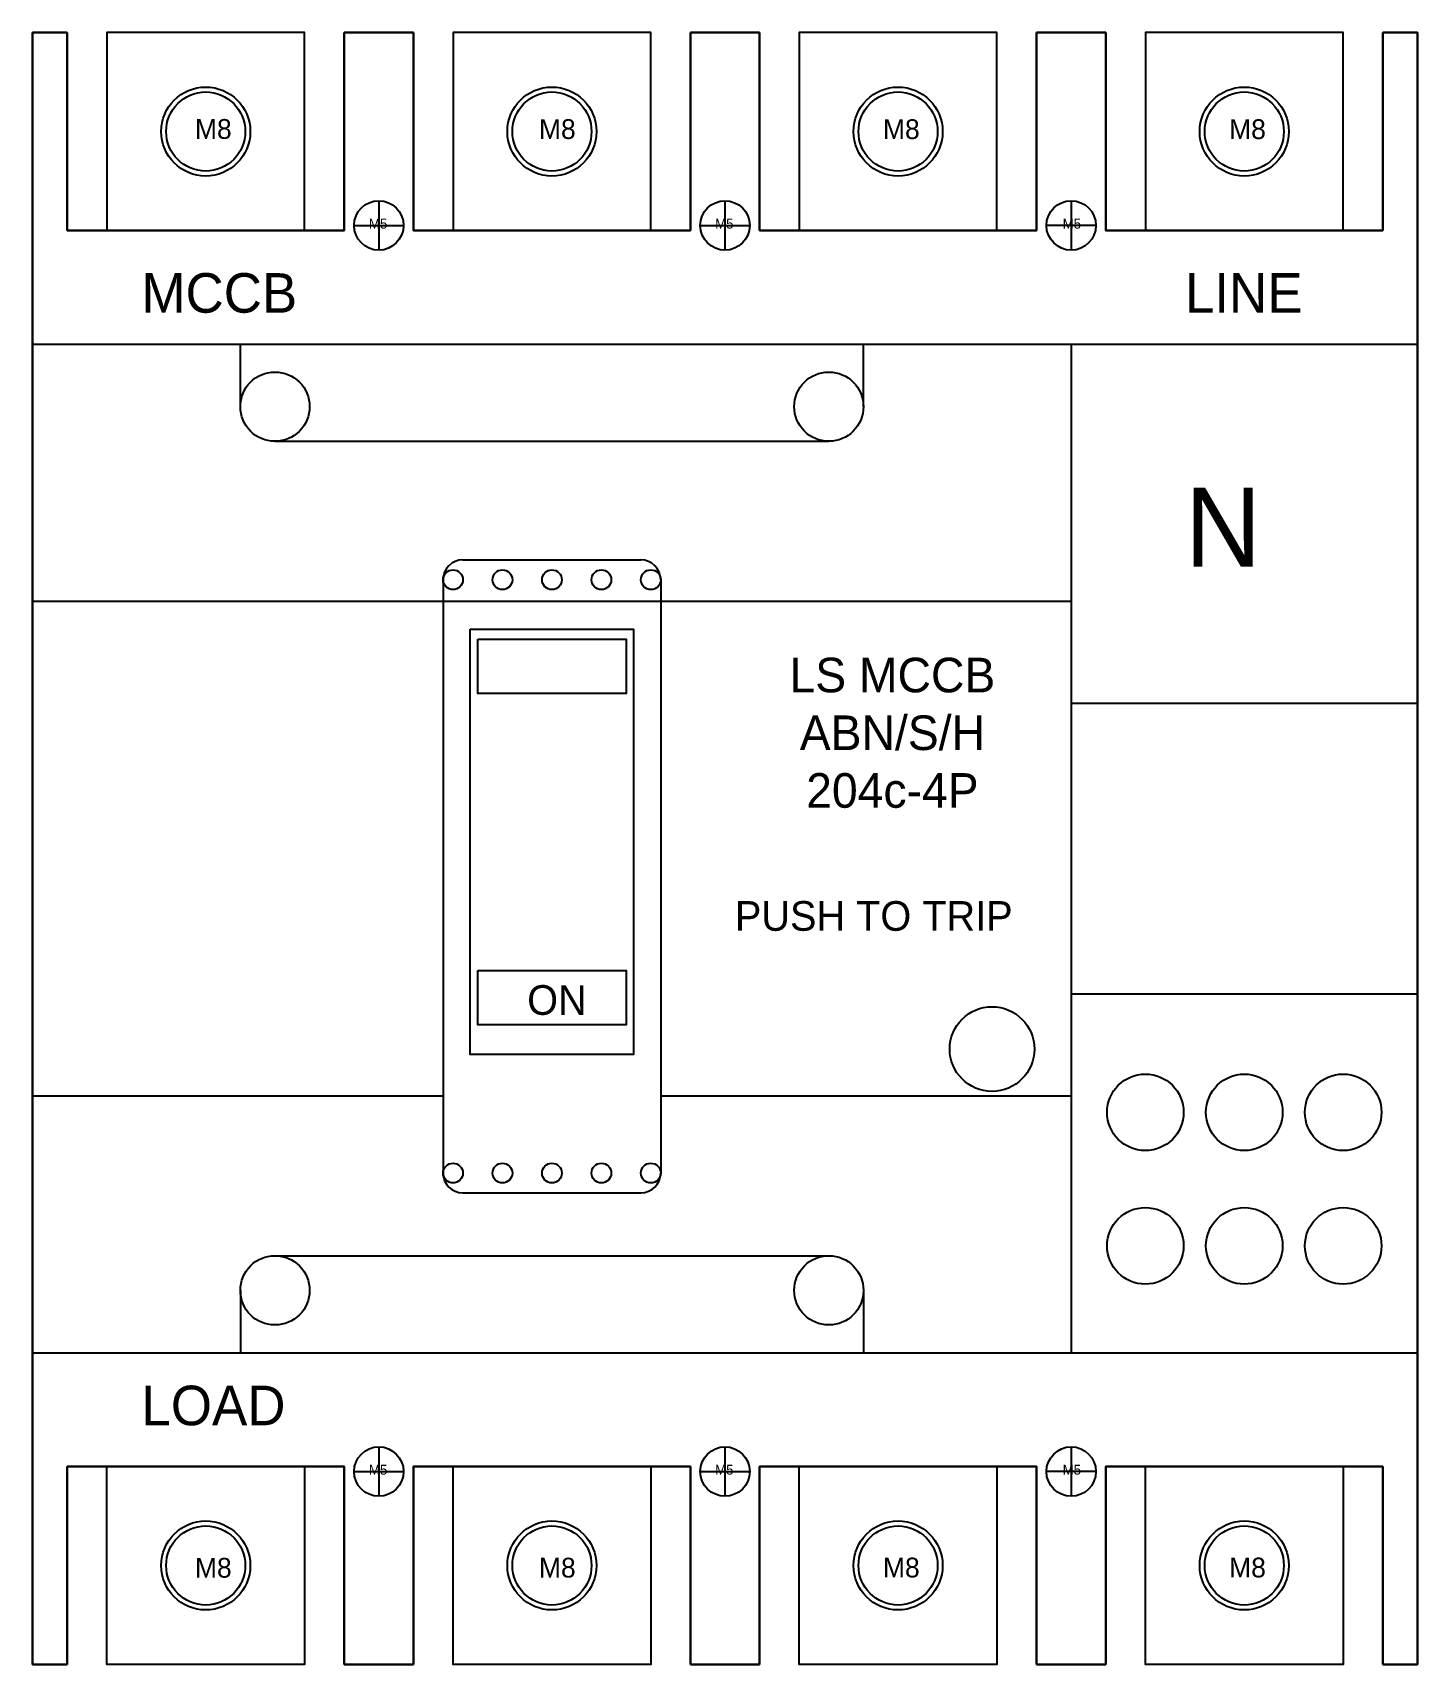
# Model space of a CAD drawing. Header units: millimetres. Extents: x 0 to 140, y 0 to 165.
import ezdxf

# ---------------------------------------------------------------- set-up
doc = ezdxf.new("R2010")
doc.units = ezdxf.units.MM

# ---------------------------------------------------------------- blocks, each defined once
blk = doc.blocks.new('1 LS 250AF 4P')
for p, q in [((0, 0), (3.5, 0)), ((31.5, 0), (38.5, 0)), ((31.5, 0), (38.5, 0)), ((66.5, 0), (73.5, 0)), ((66.5, 0), (73.5, 0)), ((0, -31.5), (105, -31.5)), ((21, -37.82), (21, -31.5)), ((84, -37.82), (84, -31.5)), ((105, -31.5), (105, -133.5)), ((105, -31.5), (140, -31.5)), ((24.5, -41.32), (80.5, -41.32)), ((43.5, -53.32), (61.5, -53.32)), ((41.5, -55.32), (41.5, -115.32)), ((63.5, -55.32), (63.5, -115.32)), ((0, -57.5), (41.5, -57.5)), ((41.5, -57.5), (105, -57.5)), ((105, -67.82), (140, -67.82)), ((105, -97.18), (140, -97.18)), ((0, -107.5), (41.5, -107.5)), ((63.5, -107.5), (105, -107.5)), ((43.5, -117.32), (61.5, -117.32)), ((24.5, -123.68), (80.5, -123.68)), ((21, -127.18), (21, -133.5)), ((84, -127.18), (84, -133.5)), ((0, -133.5), (105, -133.5)), ((105, -133.5), (140, -133.5)), ((0, -165), (3.5, -165)), ((31.5, -165), (38.5, -165)), ((31.5, -165), (38.5, -165)), ((66.5, -165), (73.5, -165)), ((66.5, -165), (73.5, -165))]:
    blk.add_line(p, q)
at = {"lineweight": 30}
for p, q in [((101.5, 0), (108.5, 0)), ((101.5, -165), (108.5, -165))]:
    blk.add_line(p, q, dxfattribs=at)
at = {"color": 4}
for p, q in [((35, -17), (35, -22)), ((70, -17), (70, -22)), ((105, -17), (105, -22)), ((32.5, -19.5), (37.5, -19.5)), ((67.5, -19.5), (72.5, -19.5)), ((107.5, -19.5), (102.5, -19.5)), ((35, -143), (35, -148)), ((70, -143), (70, -148)), ((105, -143), (105, -148)), ((32.5, -145.5), (37.5, -145.5)), ((67.5, -145.5), (72.5, -145.5)), ((107.5, -145.5), (102.5, -145.5))]:
    blk.add_line(p, q, dxfattribs=at)
at = {"lineweight": 30}
for points in [[(3.5, 0), (0, 0), (0, -165), (3.5, -165)], [(31.5, 0), (31.5, -20), (3.5, -20), (3.5, 0)], [(31.5, 0), (38.5, 0)], [(38.5, 0), (38.5, -20), (66.5, -20), (66.5, 0)], [(66.5, 0), (73.5, 0)], [(73.5, 0), (73.5, -20), (101.5, -20), (101.5, 0)], [(108.5, 0), (108.5, -20), (136.5, -20), (136.5, 0)], [(136.5, -165), (140, -165), (140, 0), (136.5, 0)], [(31.5, -165), (31.5, -145), (3.5, -145), (3.5, -165)], [(38.5, -165), (38.5, -145), (66.5, -145), (66.5, -165)], [(73.5, -165), (73.5, -145), (101.5, -145), (101.5, -165)], [(108.5, -165), (108.5, -145), (136.5, -145), (136.5, -165)], [(31.5, -165), (38.5, -165)], [(66.5, -165), (73.5, -165)]]:
    blk.add_lwpolyline(points, dxfattribs=at)
for points in [[(44.25, -60.32), (60.75, -60.32), (60.75, -103.32), (44.25, -103.32)], [(45, -61.32), (60, -61.32), (60, -66.82), (45, -66.82)], [(45, -94.82), (60, -94.82), (60, -100.32), (45, -100.32)]]:
    blk.add_lwpolyline(points, close=True)
for centre, radius in [((17.5, -10), 4), ((52.5, -10), 4), ((87.5, -10), 4), ((122.5, -10), 4), ((24.5, -37.82), 3.5), ((80.5, -37.82), 3.5), ((42.5, -55.32), 1), ((47.5, -55.32), 1), ((52.5, -55.32), 1), ((57.5, -55.32), 1), ((62.5, -55.32), 1), ((97, -102.78), 4.28), ((112.5, -109.18), 3.87), ((122.5, -109.18), 3.87), ((132.5, -109.18), 3.87), ((42.5, -115.32), 1), ((47.5, -115.32), 1), ((52.5, -115.32), 1), ((57.5, -115.32), 1), ((62.5, -115.32), 1), ((112.5, -122.68), 3.87), ((122.5, -122.68), 3.87), ((132.5, -122.68), 3.87), ((24.5, -127.18), 3.5), ((80.5, -127.18), 3.5), ((17.5, -155), 4), ((52.5, -155), 4), ((87.5, -155), 4), ((122.5, -155), 4)]:
    blk.add_circle(centre, radius)
for centre, start, end in [((43.5, -55.32), 90, 180), ((61.5, -55.32), 0, 90), ((43.5, -115.32), 180, 270), ((61.5, -115.32), 270, 0)]:
    blk.add_arc(centre, 2, start, end)
for s, width, insert, char_height, attachment_point in [('M8', 4.4376, (16.41, -10.77), 2, 7), ('M8', 4.4376, (51.19, -10.78), 2, 7), ('M8', 4.4376, (85.97, -10.79), 2, 7), ('M8', 4.4376, (120.97, -10.79), 2, 7), ('MCCB', 14.0775, (11, -24.32), 4, 1), ('LINE', 14.0775, (116.5, -24.32), 4, 1), ('N', 14.0775, (116.5, -46), 8, 1), ('PUSH TO TRIP', 32.2145, (71, -87.82), 3, 1), ('ON', 7.2418, (50, -96.32), 3, 1), ('LOAD', 14.0775, (11, -136.82), 4, 1), ('M8', 4.4376, (16.41, -154.23), 2, 1), ('M8', 4.4376, (51.19, -154.22), 2, 1), ('M8', 4.4376, (85.97, -154.21), 2, 1), ('M8', 4.4376, (120.97, -154.21), 2, 1)]:
    blk.add_mtext_dynamic_manual_height_columns(s, width=width, gutter_width=1, heights=[0], dxfattribs=dict(insert=insert, char_height=char_height, attachment_point=attachment_point))
at = {"color": 4, "char_height": 1}
for insert, attachment_point in [((34, -18.82), 1), ((69, -18.82), 1), ((106, -18.82), 3), ((34, -144.82), 1), ((69, -144.82), 1), ((106, -144.82), 3)]:
    blk.add_mtext_dynamic_manual_height_columns('M5', width=4.4376, gutter_width=1, heights=[0], dxfattribs=dict(at, insert=insert, attachment_point=attachment_point))
blk = doc.blocks.new('LS 250AF 4P')
at = {"color": 1}
for points in [[(7.5, -20), (27.5, -20), (27.5, 0), (7.5, 0)], [(7.5, -145), (27.5, -145), (27.5, -165), (7.5, -165)]]:
    blk.add_lwpolyline(points, close=True, dxfattribs=at)
at = {"color": 2}
for points in [[(42.5, -20), (62.5, -20), (62.5, 0), (42.5, 0)], [(42.5, -145), (62.5, -145), (62.5, -165), (42.5, -165)]]:
    blk.add_lwpolyline(points, close=True, dxfattribs=at)
at = {"color": 5}
for points in [[(77.5, -20), (97.5, -20), (97.5, 0), (77.5, 0)], [(77.5, -145), (97.5, -145), (97.5, -165), (77.5, -165)]]:
    blk.add_lwpolyline(points, close=True, dxfattribs=at)
at = {"color": 8}
for points in [[(112.5, -20), (132.5, -20), (132.5, 0), (112.5, 0)], [(112.5, -145), (132.5, -145), (132.5, -165), (112.5, -165)]]:
    blk.add_lwpolyline(points, close=True, dxfattribs=at)
at = {"color": 1}
for centre in [(17.5, -10), (17.5, -155)]:
    blk.add_circle(centre, 4.5, dxfattribs=at)
at = {"color": 2}
for centre in [(52.5, -10), (52.5, -155)]:
    blk.add_circle(centre, 4.5, dxfattribs=at)
at = {"color": 5}
for centre in [(87.5, -10), (87.5, -155)]:
    blk.add_circle(centre, 4.5, dxfattribs=at)
at = {"color": 8}
for centre in [(122.5, -10), (122.5, -155)]:
    blk.add_circle(centre, 4.5, dxfattribs=at)
at = {"color": 4}
for centre in [(35, -19.5), (70, -19.5), (105, -19.5), (35, -145.5), (70, -145.5), (105, -145.5)]:
    blk.add_circle(centre, 2.5, dxfattribs=at)
blk.add_blockref('1 LS 250AF 4P', (0, 0))
at = {"insert": (68.08, -63.21), "char_height": 3.5, "attachment_point": 1}
blk.add_mtext_dynamic_manual_height_columns('\\pxqc;{\\C1;LS MCCB\\PABN/S/H\\P204c-4P}', width=37.6867, gutter_width=1, heights=[0], dxfattribs=at)

msp = doc.modelspace()

# ---------------------------------------------------------------- block references
msp.add_blockref('LS 250AF 4P', (0, 165))

doc.saveas('drawing.dxf')
